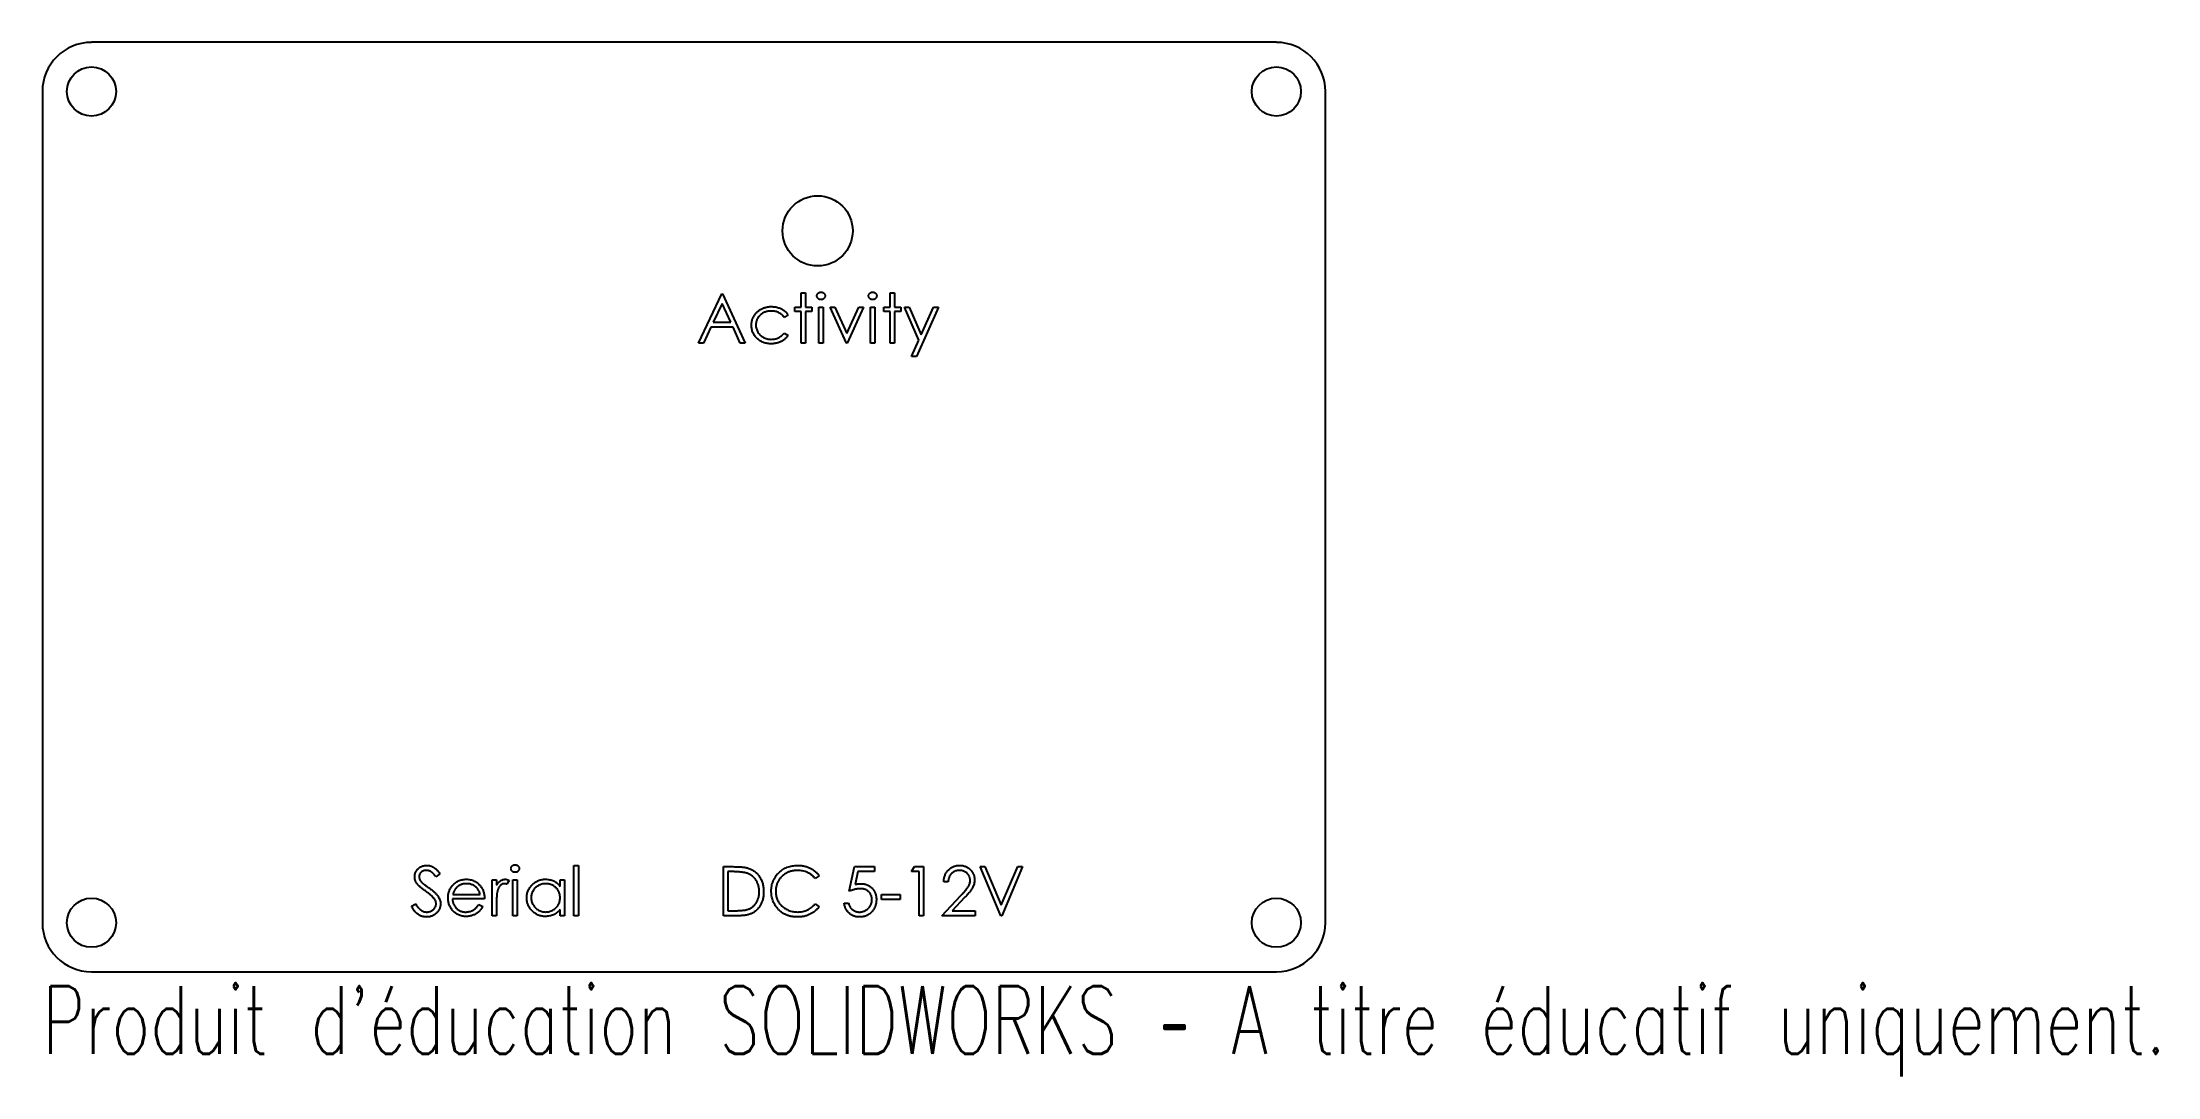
# Model space of a CAD drawing. Header units: millimetres. Extents: x -46 to 105, y -41 to 33.
import ezdxf

# ---------------------------------------------------------------- set-up
doc = ezdxf.new("R2010")
doc.units = ezdxf.units.MM
doc.styles.add('SLDTEXTSTYLE0', font='TXT', dxfattribs={"width": 0.7, "bigfont": 'bigfont'})

msp = doc.modelspace()

# ---------------------------------------------------------------- linework, layer by layer
at = {"color": 7, "linetype": 'Continuous', "lineweight": 25}
for p, q in [((42.23, 33.12), (-42.23, 33.12)), ((-45.73, 29.61), (-45.73, -29.61)), ((45.73, -29.61), (45.73, 29.61)), ((1.04, 11.69), (2.7, 15.19)), ((2.7, 15.19), (2.75, 15.19)), ((2.75, 15.19), (4.36, 11.69)), ((8.36, 14.24), (8.36, 15.27)), ((8.36, 15.27), (8.67, 15.27)), ((8.67, 15.27), (8.67, 14.24)), ((14.69, 14.24), (14.69, 15.27)), ((14.69, 15.27), (15, 15.27)), ((15, 15.27), (15, 14.24)), ((2.72, 14.5), (2.09, 13.17)), ((3.34, 13.17), (2.72, 14.5)), ((7.42, 13.69), (7.15, 13.52)), ((7.91, 13.93), (7.91, 14.24)), ((7.91, 14.24), (8.36, 14.24)), ((8.36, 13.93), (7.91, 13.93)), ((8.36, 11.69), (8.36, 13.93)), ((8.67, 14.24), (9.12, 14.24)), ((9.12, 13.93), (8.67, 13.93)), ((8.67, 13.93), (8.67, 11.69)), ((9.12, 14.24), (9.12, 13.93)), ((9.61, 11.69), (9.61, 14.24)), ((9.61, 14.24), (9.93, 14.24)), ((9.93, 14.24), (9.93, 11.69)), ((11.59, 11.69), (10.42, 14.24)), ((10.42, 14.24), (10.76, 14.24)), ((10.76, 14.24), (11.61, 12.38)), ((11.61, 12.38), (12.46, 14.24)), ((12.8, 14.24), (11.63, 11.69)), ((12.46, 14.24), (12.8, 14.24)), ((13.29, 11.69), (13.29, 14.24)), ((13.29, 14.24), (13.61, 14.24)), ((13.61, 14.24), (13.61, 11.69)), ((14.24, 13.93), (14.24, 14.24)), ((14.24, 14.24), (14.69, 14.24)), ((14.69, 13.93), (14.24, 13.93)), ((14.69, 11.69), (14.69, 13.93)), ((15, 14.24), (15.45, 14.24)), ((15.45, 13.93), (15, 13.93)), ((15, 13.93), (15, 11.69)), ((15.45, 14.24), (15.45, 13.93)), ((16.75, 11.9), (15.72, 14.24)), ((15.72, 14.24), (16.06, 14.24)), ((16.06, 14.24), (16.92, 12.28)), ((18.14, 14.24), (16.57, 10.74)), ((16.92, 12.28), (17.8, 14.24)), ((17.8, 14.24), (18.14, 14.24)), ((1.92, 12.81), (1.39, 11.69)), ((3.51, 12.81), (1.92, 12.81)), ((2.09, 13.17), (3.34, 13.17)), ((4.02, 11.69), (3.51, 12.81)), ((7.15, 12.4), (7.42, 12.23)), ((1.39, 11.69), (1.04, 11.69)), ((4.36, 11.69), (4.02, 11.69)), ((8.67, 11.69), (8.36, 11.69)), ((9.93, 11.69), (9.61, 11.69)), ((11.63, 11.69), (11.59, 11.69)), ((13.61, 11.69), (13.29, 11.69)), ((15, 11.69), (14.69, 11.69)), ((16.23, 10.74), (16.75, 11.9)), ((16.57, 10.74), (16.23, 10.74)), ((-7.84, -29.11), (-7.84, -25.53)), ((-7.84, -25.53), (-7.52, -25.53)), ((-7.52, -25.53), (-7.52, -29.11)), ((2.81, -29.11), (2.81, -25.61)), ((2.81, -25.61), (3.52, -25.61)), ((11.79, -27.36), (12.15, -25.61)), ((12.15, -25.61), (13.58, -25.61)), ((13.58, -25.61), (13.58, -25.97)), ((16.23, -25.97), (16.43, -25.61)), ((16.43, -25.61), (17.08, -25.61)), ((17.08, -25.61), (17.08, -29.11)), ((22.6, -29.11), (21.12, -25.61)), ((21.12, -25.61), (21.46, -25.61)), ((21.46, -25.61), (22.62, -28.37)), ((22.62, -28.37), (23.79, -25.61)), ((24.13, -25.61), (22.65, -29.11)), ((23.79, -25.61), (24.13, -25.61)), ((-17.4, -26.12), (-17.68, -26.33)), ((-13.67, -29.11), (-13.67, -26.56)), ((-13.67, -26.56), (-13.36, -26.56)), ((-13.36, -26.56), (-13.36, -26.93)), ((-12.46, -26.6), (-12.63, -26.87)), ((-12.19, -29.11), (-12.19, -26.56)), ((-12.19, -26.56), (-11.88, -26.56)), ((-11.88, -26.56), (-11.88, -29.11)), ((-8.83, -26.56), (-8.51, -26.56)), ((-8.83, -27.03), (-8.83, -26.56)), ((-8.51, -26.56), (-8.51, -29.11)), ((3.13, -25.97), (3.13, -28.76)), ((3.37, -25.97), (3.13, -25.97)), ((9.63, -26.26), (9.36, -26.47)), ((12.39, -25.97), (12.2, -26.89)), ((13.58, -25.97), (12.39, -25.97)), ((16.77, -25.97), (16.23, -25.97)), ((16.77, -29.11), (16.77, -25.97)), ((18.83, -26.69), (18.52, -26.69)), ((-19.42, -28.44), (-19.12, -28.26)), ((-14.21, -27.9), (-16.5, -27.9)), ((-16.47, -27.59), (-14.52, -27.59)), ((-14.62, -28.31), (-14.34, -28.45)), ((-13.36, -28.26), (-13.36, -29.11)), ((9.36, -28.26), (9.63, -28.47)), ((11.43, -28.22), (11.74, -28.22)), ((14.08, -27.95), (14.08, -27.59)), ((14.08, -27.59), (15.42, -27.59)), ((15.42, -27.95), (14.08, -27.95)), ((15.42, -27.59), (15.42, -27.95)), ((18.38, -29.11), (19.74, -27.67)), ((20.01, -27.82), (19.13, -28.76)), ((-13.36, -29.11), (-13.67, -29.11)), ((-11.88, -29.11), (-12.19, -29.11)), ((-8.83, -29.11), (-8.83, -28.67)), ((-8.51, -29.11), (-8.83, -29.11)), ((-7.52, -29.11), (-7.84, -29.11)), ((3.9, -29.11), (2.81, -29.11)), ((3.13, -28.76), (3.53, -28.76)), ((17.08, -29.11), (16.77, -29.11)), ((20.76, -29.11), (18.38, -29.11)), ((19.13, -28.76), (20.76, -28.76)), ((20.76, -28.76), (20.76, -29.11)), ((22.65, -29.11), (22.6, -29.11)), ((-42.23, -33.12), (42.23, -33.12))]:
    msp.add_line(p, q, dxfattribs=at)
for centre, radius in [((-42.23, 29.61), 1.75), ((42.23, 29.61), 1.75), ((9.53, 19.68), 2.5), ((-42.23, -29.61), 1.75), ((42.23, -29.61), 1.75)]:
    msp.add_circle(centre, radius, dxfattribs=at)
for centre, start, end in [((-42.23, 29.61), 90, 180), ((42.23, 29.61), 0, 90), ((-42.23, -29.61), 180, 270), ((42.23, -29.61), 270, 0)]:
    msp.add_arc(centre, 3.5, start, end, dxfattribs=at)
for points, knots in [([(9.48, 15.05), (9.48, 15.07), (9.48, 15.1), (9.5, 15.15), (9.53, 15.2), (9.56, 15.24), (9.61, 15.28), (9.66, 15.3), (9.71, 15.32), (9.75, 15.32), (9.77, 15.32)], [0, 0, 0, 0, 0.1232899, 0.2421491, 0.3634375, 0.4897454, 0.6181148, 0.7448938, 0.8689323, 1, 1, 1, 1]), ([(9.77, 15.32), (9.79, 15.32), (9.83, 15.32), (9.88, 15.3), (9.93, 15.28), (9.98, 15.24), (10.02, 15.2), (10.04, 15.15), (10.06, 15.1), (10.06, 15.07), (10.06, 15.05)], [0, 0, 0, 0, 0.1318993, 0.2582841, 0.3843411, 0.5119796, 0.638632, 0.7592298, 0.8774122, 1, 1, 1, 1]), ([(13.16, 15.05), (13.16, 15.07), (13.16, 15.1), (13.18, 15.15), (13.21, 15.2), (13.24, 15.24), (13.29, 15.28), (13.34, 15.3), (13.39, 15.32), (13.43, 15.32), (13.45, 15.32)], [0, 0, 0, 0, 0.1232899, 0.2421491, 0.3634375, 0.4897454, 0.6181148, 0.7448938, 0.8689323, 1, 1, 1, 1]), ([(13.45, 15.32), (13.47, 15.32), (13.51, 15.32), (13.56, 15.3), (13.61, 15.28), (13.66, 15.24), (13.7, 15.2), (13.72, 15.15), (13.74, 15.1), (13.74, 15.07), (13.74, 15.05)], [0, 0, 0, 0, 0.1318993, 0.2582841, 0.3843411, 0.5119796, 0.638632, 0.7592298, 0.8774122, 1, 1, 1, 1]), ([(4.81, 12.94), (4.81, 12.97), (4.81, 13.03), (4.82, 13.12), (4.84, 13.21), (4.86, 13.3), (4.89, 13.38), (4.92, 13.46), (4.96, 13.54), (5, 13.62), (5.05, 13.7), (5.1, 13.77), (5.16, 13.84), (5.22, 13.9), (5.29, 13.96), (5.36, 14.02), (5.43, 14.07), (5.51, 14.11), (5.6, 14.15), (5.68, 14.19), (5.77, 14.22), (5.86, 14.24), (5.95, 14.26), (6.05, 14.28), (6.15, 14.29), (6.21, 14.29), (6.25, 14.29)], [0, 0, 0, 0, 0.041291, 0.082136, 0.122636, 0.162831, 0.203007, 0.243526, 0.284173, 0.32541, 0.366855, 0.407551, 0.448187, 0.488683, 0.529015, 0.569843, 0.61137, 0.653238, 0.695446, 0.737751, 0.780043, 0.822807, 0.865978, 0.909595, 0.954231, 1, 1, 1, 1]), ([(6.22, 13.97), (6.18, 13.97), (6.11, 13.97), (6, 13.96), (5.89, 13.93), (5.79, 13.9), (5.69, 13.86), (5.6, 13.81), (5.52, 13.75), (5.44, 13.68), (5.37, 13.61), (5.3, 13.53), (5.25, 13.45), (5.2, 13.36), (5.17, 13.27), (5.15, 13.17), (5.13, 13.07), (5.13, 13.01), (5.13, 12.97)], [0, 0, 0, 0, 0.0695216, 0.136921, 0.2019692, 0.2654616, 0.3282479, 0.3908167, 0.4535502, 0.517542, 0.5807384, 0.6419215, 0.7015967, 0.7603129, 0.8187565, 0.8777181, 0.9380941, 1, 1, 1, 1]), ([(7.15, 13.52), (7.12, 13.56), (7.07, 13.63), (6.97, 13.72), (6.86, 13.8), (6.75, 13.86), (6.63, 13.91), (6.5, 13.95), (6.36, 13.97), (6.27, 13.97), (6.22, 13.97)], [0, 0, 0, 0, 0.128324, 0.252584, 0.373506, 0.493364, 0.614609, 0.73847, 0.865995, 1, 1, 1, 1]), ([(6.25, 14.29), (6.29, 14.29), (6.37, 14.28), (6.49, 14.27), (6.62, 14.25), (6.73, 14.21), (6.85, 14.17), (6.95, 14.12), (7.05, 14.07), (7.14, 14.01), (7.22, 13.94), (7.29, 13.87), (7.36, 13.78), (7.4, 13.72), (7.42, 13.69)], [0, 0, 0, 0, 0.091269, 0.182081, 0.27191, 0.362049, 0.450066, 0.533976, 0.613602, 0.690198, 0.765413, 0.841437, 0.919733, 1, 1, 1, 1]), ([(9.77, 14.78), (9.75, 14.78), (9.71, 14.78), (9.66, 14.8), (9.61, 14.82), (9.56, 14.86), (9.53, 14.9), (9.5, 14.95), (9.48, 15), (9.48, 15.03), (9.48, 15.05)], [0, 0, 0, 0, 0.131867, 0.256661, 0.384213, 0.513365, 0.640443, 0.761085, 0.879146, 1, 1, 1, 1]), ([(10.06, 15.05), (10.06, 15.03), (10.06, 15), (10.04, 14.95), (10.02, 14.9), (9.98, 14.86), (9.93, 14.82), (9.88, 14.8), (9.83, 14.78), (9.79, 14.78), (9.77, 14.78)], [0, 0, 0, 0, 0.1201621, 0.2375463, 0.3574971, 0.4849171, 0.6133293, 0.7401504, 0.8673013, 1, 1, 1, 1]), ([(13.45, 14.78), (13.43, 14.78), (13.39, 14.78), (13.34, 14.8), (13.29, 14.82), (13.24, 14.86), (13.21, 14.9), (13.18, 14.95), (13.16, 15), (13.16, 15.03), (13.16, 15.05)], [0, 0, 0, 0, 0.131867, 0.256661, 0.384213, 0.513365, 0.640443, 0.761085, 0.879146, 1, 1, 1, 1]), ([(13.74, 15.05), (13.74, 15.03), (13.74, 15), (13.72, 14.95), (13.7, 14.9), (13.66, 14.86), (13.61, 14.82), (13.56, 14.8), (13.51, 14.78), (13.47, 14.78), (13.45, 14.78)], [0, 0, 0, 0, 0.1201621, 0.2375463, 0.3574971, 0.4849171, 0.6133293, 0.7401504, 0.8673013, 1, 1, 1, 1]), ([(6.22, 11.64), (6.17, 11.64), (6.07, 11.64), (5.93, 11.66), (5.79, 11.69), (5.66, 11.73), (5.54, 11.79), (5.42, 11.85), (5.31, 11.93), (5.21, 12.02), (5.12, 12.11), (5.04, 12.22), (4.97, 12.33), (4.91, 12.44), (4.87, 12.56), (4.84, 12.68), (4.82, 12.81), (4.81, 12.9), (4.81, 12.94)], [0, 0, 0, 0, 0.069559, 0.136335, 0.201096, 0.26445, 0.327005, 0.389391, 0.451976, 0.51567, 0.578973, 0.640167, 0.69974, 0.758685, 0.81782, 0.876984, 0.937634, 1, 1, 1, 1]), ([(5.13, 12.97), (5.13, 12.93), (5.13, 12.84), (5.16, 12.71), (5.21, 12.58), (5.27, 12.46), (5.35, 12.34), (5.44, 12.24), (5.54, 12.16), (5.66, 12.08), (5.79, 12.03), (5.93, 11.98), (6.07, 11.96), (6.17, 11.96), (6.22, 11.95)], [0, 0, 0, 0, 0.080525, 0.159965, 0.240321, 0.322529, 0.405024, 0.486597, 0.567865, 0.651333, 0.736238, 0.821529, 0.909005, 1, 1, 1, 1]), ([(6.22, 11.95), (6.27, 11.96), (6.36, 11.96), (6.49, 11.98), (6.62, 12.01), (6.74, 12.06), (6.86, 12.13), (6.96, 12.21), (7.06, 12.3), (7.12, 12.37), (7.15, 12.4)], [0, 0, 0, 0, 0.129981, 0.255447, 0.377298, 0.498442, 0.619372, 0.741857, 0.868564, 1, 1, 1, 1]), ([(7.42, 12.23), (7.4, 12.21), (7.37, 12.16), (7.32, 12.1), (7.26, 12.04), (7.2, 11.98), (7.14, 11.93), (7.07, 11.88), (7, 11.83), (6.92, 11.79), (6.84, 11.76), (6.76, 11.73), (6.68, 11.7), (6.59, 11.68), (6.5, 11.66), (6.41, 11.65), (6.32, 11.64), (6.25, 11.64), (6.22, 11.64)], [0, 0, 0, 0, 0.0596334, 0.1190689, 0.1781965, 0.2369566, 0.295932, 0.3558558, 0.4164733, 0.4777416, 0.539903, 0.6025375, 0.6654224, 0.7297653, 0.7948288, 0.8618265, 0.9300109, 1, 1, 1, 1]), ([(-19.19, -26.34), (-19.19, -26.31), (-19.19, -26.23), (-19.17, -26.12), (-19.13, -26.02), (-19.08, -25.93), (-19.02, -25.84), (-18.95, -25.76), (-18.86, -25.69), (-18.77, -25.63), (-18.66, -25.58), (-18.56, -25.55), (-18.44, -25.53), (-18.37, -25.53), (-18.33, -25.53)], [0, 0, 0, 0, 0.083785, 0.16578, 0.24628, 0.327461, 0.408797, 0.489715, 0.571376, 0.655523, 0.741019, 0.826547, 0.911989, 1, 1, 1, 1]), ([(-18.33, -25.53), (-18.29, -25.53), (-18.21, -25.53), (-18.08, -25.55), (-17.97, -25.59), (-17.87, -25.64), (-17.8, -25.69), (-17.75, -25.73), (-17.69, -25.78), (-17.63, -25.83), (-17.57, -25.89), (-17.51, -25.96), (-17.45, -26.04), (-17.42, -26.09), (-17.4, -26.12)], [0, 0, 0, 0, 0.107233, 0.213252, 0.31883, 0.426794, 0.483646, 0.543604, 0.608308, 0.677127, 0.750686, 0.828713, 0.91219, 1, 1, 1, 1]), ([(-12.33, -25.75), (-12.32, -25.73), (-12.32, -25.7), (-12.31, -25.65), (-12.28, -25.6), (-12.24, -25.56), (-12.2, -25.52), (-12.15, -25.5), (-12.09, -25.48), (-12.05, -25.48), (-12.04, -25.48)], [0, 0, 0, 0, 0.12329, 0.242149, 0.363437, 0.489745, 0.618115, 0.744894, 0.868932, 1, 1, 1, 1]), ([(-12.04, -25.48), (-12.02, -25.48), (-11.98, -25.48), (-11.92, -25.5), (-11.87, -25.52), (-11.83, -25.56), (-11.79, -25.6), (-11.76, -25.65), (-11.75, -25.7), (-11.74, -25.73), (-11.74, -25.75)], [0, 0, 0, 0, 0.131899, 0.258284, 0.384341, 0.51198, 0.638632, 0.75923, 0.877412, 1, 1, 1, 1]), ([(3.52, -25.61), (3.58, -25.62), (3.7, -25.62), (3.87, -25.62), (4.03, -25.63), (4.18, -25.65), (4.31, -25.66), (4.43, -25.68), (4.53, -25.71), (4.6, -25.73), (4.63, -25.74)], [0, 0, 0, 0, 0.164289, 0.317406, 0.458844, 0.589367, 0.707831, 0.81577, 0.91288, 1, 1, 1, 1]), ([(6.22, -27.34), (6.22, -27.28), (6.23, -27.16), (6.25, -26.98), (6.3, -26.8), (6.35, -26.64), (6.43, -26.48), (6.52, -26.33), (6.63, -26.18), (6.76, -26.05), (6.9, -25.93), (7.04, -25.82), (7.2, -25.73), (7.36, -25.65), (7.54, -25.6), (7.72, -25.56), (7.91, -25.53), (8.04, -25.53), (8.11, -25.53)], [0, 0, 0, 0, 0.064558, 0.127014, 0.187955, 0.248014, 0.307748, 0.368235, 0.42947, 0.492743, 0.556258, 0.618217, 0.679655, 0.741246, 0.803415, 0.866815, 0.932328, 1, 1, 1, 1]), ([(8.11, -25.53), (8.15, -25.53), (8.23, -25.53), (8.34, -25.54), (8.46, -25.55), (8.57, -25.57), (8.68, -25.6), (8.78, -25.63), (8.89, -25.67), (8.99, -25.72), (9.08, -25.77), (9.18, -25.82), (9.26, -25.88), (9.35, -25.95), (9.42, -26.02), (9.5, -26.09), (9.57, -26.17), (9.61, -26.23), (9.63, -26.26)], [0, 0, 0, 0, 0.068548, 0.135683, 0.201215, 0.265682, 0.329267, 0.392395, 0.45507, 0.517127, 0.57879, 0.63974, 0.700192, 0.759806, 0.819628, 0.879355, 0.939512, 1, 1, 1, 1]), ([(18.52, -26.69), (18.52, -26.65), (18.52, -26.57), (18.54, -26.45), (18.57, -26.34), (18.61, -26.23), (18.65, -26.12), (18.71, -26.03), (18.78, -25.94), (18.86, -25.85), (18.94, -25.78), (19.03, -25.71), (19.12, -25.65), (19.22, -25.61), (19.32, -25.57), (19.43, -25.54), (19.54, -25.53), (19.62, -25.53), (19.66, -25.53)], [0, 0, 0, 0, 0.068791, 0.135103, 0.198979, 0.261904, 0.323495, 0.385195, 0.446969, 0.509765, 0.572251, 0.633405, 0.693251, 0.752583, 0.812579, 0.873275, 0.93555, 1, 1, 1, 1]), ([(19.66, -25.53), (19.7, -25.53), (19.77, -25.53), (19.88, -25.54), (19.99, -25.57), (20.09, -25.6), (20.18, -25.64), (20.27, -25.7), (20.35, -25.76), (20.42, -25.83), (20.49, -25.91), (20.55, -26), (20.6, -26.08), (20.65, -26.17), (20.68, -26.27), (20.7, -26.36), (20.71, -26.46), (20.72, -26.53), (20.72, -26.57)], [0, 0, 0, 0, 0.069475, 0.136517, 0.200789, 0.26383, 0.325735, 0.387291, 0.449509, 0.512968, 0.576275, 0.63758, 0.697903, 0.757172, 0.816599, 0.876653, 0.93729, 1, 1, 1, 1]), ([(-19, -26.87), (-19.01, -26.85), (-19.04, -26.81), (-19.08, -26.75), (-19.12, -26.69), (-19.14, -26.62), (-19.16, -26.55), (-19.18, -26.48), (-19.19, -26.41), (-19.19, -26.37), (-19.19, -26.34)], [0, 0, 0, 0, 0.133507, 0.262559, 0.388264, 0.512667, 0.633722, 0.755394, 0.877553, 1, 1, 1, 1]), ([(-18.42, -27.35), (-18.46, -27.32), (-18.53, -27.27), (-18.63, -27.2), (-18.72, -27.13), (-18.79, -27.07), (-18.86, -27.01), (-18.92, -26.96), (-18.96, -26.92), (-18.98, -26.89), (-19, -26.87)], [0, 0, 0, 0, 0.181535, 0.347082, 0.495568, 0.628357, 0.74552, 0.845831, 0.930782, 1, 1, 1, 1]), ([(-18.36, -25.88), (-18.4, -25.89), (-18.47, -25.89), (-18.57, -25.91), (-18.66, -25.95), (-18.73, -26.01), (-18.8, -26.08), (-18.84, -26.15), (-18.87, -26.24), (-18.87, -26.3), (-18.88, -26.33)], [0, 0, 0, 0, 0.143073, 0.275903, 0.402371, 0.528414, 0.650356, 0.765895, 0.880774, 1, 1, 1, 1]), ([(-18.88, -26.33), (-18.88, -26.35), (-18.88, -26.38), (-18.86, -26.44), (-18.85, -26.49), (-18.83, -26.55), (-18.8, -26.6), (-18.76, -26.66), (-18.71, -26.72), (-18.67, -26.76), (-18.65, -26.78)], [0, 0, 0, 0, 0.107285, 0.214746, 0.322939, 0.434116, 0.553412, 0.686073, 0.834256, 1, 1, 1, 1]), ([(-18.65, -26.78), (-18.64, -26.79), (-18.62, -26.8), (-18.59, -26.83), (-18.54, -26.86), (-18.49, -26.9), (-18.43, -26.95), (-18.35, -27), (-18.27, -27.06), (-18.21, -27.11), (-18.18, -27.13)], [0, 0, 0, 0, 0.052594, 0.124952, 0.218094, 0.333502, 0.468789, 0.624938, 0.801683, 1, 1, 1, 1]), ([(-17.68, -26.33), (-17.7, -26.31), (-17.73, -26.27), (-17.78, -26.21), (-17.83, -26.15), (-17.87, -26.11), (-17.92, -26.06), (-17.96, -26.03), (-18, -26), (-18.05, -25.96), (-18.11, -25.93), (-18.19, -25.9), (-18.28, -25.89), (-18.33, -25.89), (-18.36, -25.88)], [0, 0, 0, 0, 0.098469, 0.189629, 0.274184, 0.352183, 0.423199, 0.488551, 0.548473, 0.60144, 0.701198, 0.799592, 0.898545, 1, 1, 1, 1]), ([(-18.18, -27.13), (-18.14, -27.16), (-18.06, -27.21), (-17.96, -27.29), (-17.86, -27.37), (-17.78, -27.44), (-17.7, -27.52), (-17.63, -27.59), (-17.58, -27.66), (-17.51, -27.75), (-17.45, -27.86), (-17.39, -27.99), (-17.36, -28.12), (-17.35, -28.21), (-17.35, -28.26)], [0, 0, 0, 0, 0.096972, 0.187773, 0.272396, 0.351321, 0.424335, 0.491909, 0.554233, 0.611268, 0.716348, 0.81454, 0.908495, 1, 1, 1, 1]), ([(-16.81, -27.84), (-16.81, -27.8), (-16.81, -27.73), (-16.8, -27.61), (-16.77, -27.5), (-16.74, -27.39), (-16.7, -27.28), (-16.65, -27.18), (-16.59, -27.08), (-16.54, -27.02), (-16.52, -26.99)], [0, 0, 0, 0, 0.128045, 0.253768, 0.377428, 0.500551, 0.623296, 0.746578, 0.872348, 1, 1, 1, 1]), ([(-16.52, -26.99), (-16.49, -26.95), (-16.42, -26.88), (-16.32, -26.78), (-16.2, -26.7), (-16.08, -26.63), (-15.95, -26.58), (-15.81, -26.54), (-15.67, -26.52), (-15.57, -26.51), (-15.52, -26.51)], [0, 0, 0, 0, 0.128835, 0.253589, 0.374643, 0.49534, 0.616325, 0.739759, 0.866842, 1, 1, 1, 1]), ([(-16.16, -27.07), (-16.18, -27.08), (-16.21, -27.11), (-16.26, -27.16), (-16.3, -27.22), (-16.34, -27.28), (-16.38, -27.35), (-16.41, -27.43), (-16.44, -27.51), (-16.46, -27.56), (-16.47, -27.59)], [0, 0, 0, 0, 0.109984, 0.22258, 0.3385, 0.458709, 0.585535, 0.717518, 0.854667, 1, 1, 1, 1]), ([(-15.5, -26.83), (-15.53, -26.83), (-15.6, -26.83), (-15.69, -26.84), (-15.77, -26.86), (-15.86, -26.88), (-15.94, -26.92), (-16.02, -26.96), (-16.09, -27.01), (-16.14, -27.05), (-16.16, -27.07)], [0, 0, 0, 0, 0.131092, 0.259141, 0.384162, 0.505992, 0.629098, 0.750669, 0.874039, 1, 1, 1, 1]), ([(-15.52, -26.51), (-15.47, -26.51), (-15.36, -26.52), (-15.21, -26.54), (-15.07, -26.58), (-14.94, -26.64), (-14.81, -26.71), (-14.69, -26.79), (-14.58, -26.9), (-14.52, -26.98), (-14.49, -27.02)], [0, 0, 0, 0, 0.13204, 0.259033, 0.38188, 0.502258, 0.622752, 0.744743, 0.870109, 1, 1, 1, 1]), ([(-14.52, -27.59), (-14.54, -27.55), (-14.56, -27.47), (-14.6, -27.36), (-14.66, -27.26), (-14.72, -27.17), (-14.79, -27.1), (-14.87, -27.03), (-14.96, -26.97), (-15.06, -26.92), (-15.16, -26.88), (-15.27, -26.85), (-15.39, -26.83), (-15.46, -26.83), (-15.5, -26.83)], [0, 0, 0, 0, 0.09624, 0.185231, 0.267501, 0.3444, 0.419595, 0.496891, 0.576638, 0.660268, 0.745387, 0.83004, 0.914474, 1, 1, 1, 1]), ([(-14.49, -27.02), (-14.47, -27.05), (-14.42, -27.11), (-14.37, -27.2), (-14.32, -27.31), (-14.28, -27.42), (-14.25, -27.53), (-14.23, -27.65), (-14.21, -27.77), (-14.21, -27.86), (-14.21, -27.9)], [0, 0, 0, 0, 0.118522, 0.236255, 0.356174, 0.47725, 0.60154, 0.729618, 0.862158, 1, 1, 1, 1]), ([(-13.36, -26.93), (-13.33, -26.9), (-13.29, -26.83), (-13.22, -26.74), (-13.14, -26.67), (-13.06, -26.61), (-12.98, -26.57), (-12.9, -26.54), (-12.82, -26.52), (-12.76, -26.51), (-12.73, -26.51)], [0, 0, 0, 0, 0.160059, 0.306112, 0.438367, 0.560541, 0.675317, 0.786114, 0.892842, 1, 1, 1, 1]), ([(-12.79, -26.83), (-12.82, -26.83), (-12.87, -26.83), (-12.95, -26.86), (-13.02, -26.9), (-13.08, -26.95), (-13.12, -27), (-13.15, -27.04), (-13.18, -27.08), (-13.21, -27.13), (-13.24, -27.19), (-13.26, -27.25), (-13.28, -27.31), (-13.3, -27.35), (-13.3, -27.38)], [0, 0, 0, 0, 0.093807, 0.191338, 0.295191, 0.410312, 0.47193, 0.536425, 0.603119, 0.674118, 0.749332, 0.828283, 0.91204, 1, 1, 1, 1]), ([(-12.63, -26.87), (-12.65, -26.87), (-12.68, -26.85), (-12.72, -26.84), (-12.76, -26.83), (-12.78, -26.83), (-12.79, -26.83)], [0, 0, 0, 0, 0.295139, 0.56023, 0.794983, 1, 1, 1, 1]), ([(-12.73, -26.51), (-12.71, -26.51), (-12.67, -26.52), (-12.6, -26.53), (-12.53, -26.56), (-12.48, -26.59), (-12.46, -26.6)], [0, 0, 0, 0, 0.225278, 0.463523, 0.720324, 1, 1, 1, 1]), ([(-12.04, -26.02), (-12.05, -26.02), (-12.09, -26.02), (-12.15, -26), (-12.2, -25.98), (-12.24, -25.94), (-12.28, -25.9), (-12.31, -25.85), (-12.32, -25.8), (-12.32, -25.77), (-12.33, -25.75)], [0, 0, 0, 0, 0.131867, 0.256661, 0.384213, 0.513365, 0.640443, 0.761085, 0.879146, 1, 1, 1, 1]), ([(-11.74, -25.75), (-11.74, -25.77), (-11.75, -25.8), (-11.76, -25.85), (-11.79, -25.9), (-11.83, -25.94), (-11.87, -25.98), (-11.92, -26), (-11.98, -26.02), (-12.02, -26.02), (-12.04, -26.02)], [0, 0, 0, 0, 0.120162, 0.237546, 0.357497, 0.484917, 0.613329, 0.74015, 0.867301, 1, 1, 1, 1]), ([(-11.2, -27.83), (-11.2, -27.78), (-11.2, -27.7), (-11.18, -27.57), (-11.15, -27.44), (-11.11, -27.32), (-11.05, -27.21), (-10.98, -27.1), (-10.9, -27), (-10.81, -26.9), (-10.71, -26.81), (-10.6, -26.73), (-10.49, -26.66), (-10.38, -26.61), (-10.25, -26.56), (-10.13, -26.53), (-10, -26.52), (-9.91, -26.51), (-9.86, -26.51)], [0, 0, 0, 0, 0.0637745, 0.1260788, 0.1869041, 0.2475739, 0.3080034, 0.3691319, 0.4320332, 0.4967908, 0.5616108, 0.6249139, 0.6867263, 0.7480788, 0.8095823, 0.8716307, 0.9348858, 1, 1, 1, 1]), ([(-9.86, -26.83), (-9.9, -26.83), (-9.99, -26.83), (-10.13, -26.86), (-10.25, -26.9), (-10.37, -26.96), (-10.49, -27.03), (-10.59, -27.11), (-10.68, -27.21), (-10.75, -27.33), (-10.81, -27.45), (-10.86, -27.57), (-10.89, -27.7), (-10.89, -27.79), (-10.89, -27.83)], [0, 0, 0, 0, 0.085921, 0.169593, 0.252476, 0.336244, 0.419505, 0.502036, 0.584775, 0.669846, 0.754185, 0.836658, 0.91801, 1, 1, 1, 1]), ([(-9.86, -26.51), (-9.81, -26.51), (-9.71, -26.52), (-9.56, -26.54), (-9.41, -26.58), (-9.28, -26.63), (-9.15, -26.71), (-9.03, -26.8), (-8.92, -26.9), (-8.86, -26.99), (-8.83, -27.03)], [0, 0, 0, 0, 0.129862, 0.254654, 0.376015, 0.495255, 0.614798, 0.738106, 0.865196, 1, 1, 1, 1]), ([(-8.83, -27.84), (-8.83, -27.81), (-8.83, -27.74), (-8.84, -27.63), (-8.87, -27.54), (-8.9, -27.44), (-8.94, -27.35), (-8.99, -27.27), (-9.05, -27.19), (-9.12, -27.12), (-9.2, -27.05), (-9.28, -26.99), (-9.36, -26.94), (-9.45, -26.9), (-9.55, -26.87), (-9.65, -26.84), (-9.75, -26.83), (-9.82, -26.83), (-9.86, -26.83)], [0, 0, 0, 0, 0.065634, 0.129188, 0.191219, 0.251913, 0.312507, 0.373494, 0.435152, 0.498741, 0.562095, 0.624187, 0.685476, 0.746097, 0.807612, 0.869967, 0.933951, 1, 1, 1, 1]), ([(4.45, -26.07), (4.42, -26.06), (4.36, -26.05), (4.25, -26.03), (4.14, -26.01), (4.01, -26), (3.87, -25.99), (3.72, -25.98), (3.55, -25.97), (3.43, -25.97), (3.37, -25.97)], [0, 0, 0, 0, 0.084319, 0.179285, 0.286583, 0.405111, 0.535593, 0.67819, 0.832976, 1, 1, 1, 1]), ([(5.37, -27.41), (5.37, -27.37), (5.37, -27.29), (5.36, -27.17), (5.34, -27.06), (5.31, -26.95), (5.28, -26.84), (5.23, -26.74), (5.19, -26.65), (5.13, -26.56), (5.06, -26.47), (4.99, -26.39), (4.92, -26.32), (4.84, -26.26), (4.75, -26.2), (4.65, -26.15), (4.55, -26.11), (4.48, -26.08), (4.45, -26.07)], [0, 0, 0, 0, 0.0701512, 0.1378126, 0.2032262, 0.2671741, 0.330024, 0.3917943, 0.4530844, 0.5143339, 0.575, 0.6348655, 0.6941163, 0.7534416, 0.8131258, 0.8740797, 0.936007, 1, 1, 1, 1]), ([(4.63, -25.74), (4.67, -25.76), (4.75, -25.79), (4.86, -25.84), (4.97, -25.91), (5.07, -25.98), (5.17, -26.07), (5.25, -26.15), (5.33, -26.25), (5.41, -26.36), (5.47, -26.47), (5.53, -26.59), (5.58, -26.71), (5.62, -26.84), (5.65, -26.98), (5.67, -27.12), (5.68, -27.26), (5.68, -27.36), (5.68, -27.41)], [0, 0, 0, 0, 0.061545, 0.121694, 0.181155, 0.239875, 0.298702, 0.357647, 0.417605, 0.478494, 0.540407, 0.602345, 0.665004, 0.728559, 0.793651, 0.860534, 0.929236, 1, 1, 1, 1]), ([(8.09, -25.88), (8.05, -25.88), (7.98, -25.89), (7.88, -25.9), (7.78, -25.91), (7.68, -25.93), (7.58, -25.96), (7.48, -25.99), (7.39, -26.04), (7.3, -26.08), (7.21, -26.13), (7.13, -26.19), (7.05, -26.25), (6.98, -26.31), (6.91, -26.38), (6.85, -26.46), (6.79, -26.53), (6.74, -26.62), (6.69, -26.7), (6.65, -26.79), (6.61, -26.88), (6.59, -26.97), (6.56, -27.07), (6.55, -27.17), (6.54, -27.27), (6.54, -27.33), (6.54, -27.37)], [0, 0, 0, 0, 0.043955, 0.087502, 0.130463, 0.172752, 0.215403, 0.25765, 0.300153, 0.343121, 0.385925, 0.427686, 0.468818, 0.509492, 0.549883, 0.58998, 0.630405, 0.670869, 0.711384, 0.751627, 0.791776, 0.832459, 0.873319, 0.914543, 0.956924, 1, 1, 1, 1]), ([(9.36, -26.47), (9.34, -26.44), (9.3, -26.4), (9.24, -26.33), (9.17, -26.27), (9.1, -26.21), (9.03, -26.16), (8.96, -26.11), (8.88, -26.07), (8.77, -26.02), (8.63, -25.96), (8.46, -25.92), (8.28, -25.89), (8.15, -25.89), (8.09, -25.88)], [0, 0, 0, 0, 0.063163, 0.125475, 0.187121, 0.248294, 0.309295, 0.36985, 0.430973, 0.492456, 0.616148, 0.740844, 0.868183, 1, 1, 1, 1]), ([(12.2, -26.89), (12.24, -26.88), (12.31, -26.86), (12.42, -26.84), (12.52, -26.83), (12.58, -26.83), (12.61, -26.83)], [0, 0, 0, 0, 0.2750684, 0.5329015, 0.7739735, 1, 1, 1, 1]), ([(12.61, -26.83), (12.65, -26.83), (12.73, -26.83), (12.84, -26.85), (12.95, -26.87), (13.05, -26.91), (13.15, -26.95), (13.24, -27.01), (13.33, -27.07), (13.41, -27.15), (13.48, -27.23), (13.54, -27.32), (13.6, -27.41), (13.64, -27.51), (13.68, -27.62), (13.7, -27.73), (13.71, -27.85), (13.72, -27.93), (13.72, -27.97)], [0, 0, 0, 0, 0.0658076, 0.1293943, 0.1908941, 0.2512811, 0.310815, 0.370371, 0.4307683, 0.4928813, 0.5551039, 0.6160671, 0.677256, 0.7382598, 0.8007621, 0.8647776, 0.9310453, 1, 1, 1, 1]), ([(19.64, -25.88), (19.62, -25.88), (19.56, -25.89), (19.48, -25.9), (19.41, -25.91), (19.34, -25.94), (19.27, -25.97), (19.2, -26), (19.14, -26.05), (19.08, -26.1), (19.03, -26.15), (18.98, -26.21), (18.94, -26.28), (18.91, -26.35), (18.88, -26.43), (18.86, -26.51), (18.84, -26.6), (18.83, -26.66), (18.83, -26.69)], [0, 0, 0, 0, 0.0644387, 0.1265469, 0.1868872, 0.2458775, 0.3040409, 0.3621912, 0.4209759, 0.4806603, 0.5406003, 0.6006891, 0.6619358, 0.7244425, 0.7890384, 0.8563138, 0.926352, 1, 1, 1, 1]), ([(20.4, -26.59), (20.4, -26.57), (20.4, -26.52), (20.39, -26.45), (20.37, -26.39), (20.35, -26.32), (20.32, -26.26), (20.28, -26.2), (20.23, -26.15), (20.18, -26.09), (20.13, -26.04), (20.07, -26), (20, -25.97), (19.94, -25.94), (19.87, -25.91), (19.8, -25.9), (19.72, -25.89), (19.67, -25.88), (19.64, -25.88)], [0, 0, 0, 0, 0.061965, 0.122122, 0.180988, 0.239933, 0.299906, 0.359989, 0.421776, 0.486576, 0.551535, 0.615018, 0.677259, 0.73973, 0.80305, 0.866495, 0.931973, 1, 1, 1, 1]), ([(19.74, -27.67), (19.77, -27.63), (19.84, -27.57), (19.93, -27.47), (20.01, -27.38), (20.08, -27.3), (20.14, -27.22), (20.2, -27.15), (20.24, -27.09), (20.29, -27.02), (20.33, -26.93), (20.37, -26.82), (20.4, -26.71), (20.4, -26.63), (20.4, -26.59)], [0, 0, 0, 0, 0.110803, 0.212829, 0.306101, 0.390647, 0.466924, 0.534481, 0.593587, 0.644557, 0.7362, 0.825024, 0.911986, 1, 1, 1, 1]), ([(20.72, -26.57), (20.71, -26.61), (20.71, -26.71), (20.68, -26.85), (20.64, -26.99), (20.58, -27.1), (20.53, -27.19), (20.48, -27.26), (20.42, -27.34), (20.36, -27.43), (20.28, -27.52), (20.2, -27.61), (20.11, -27.72), (20.04, -27.79), (20.01, -27.82)], [0, 0, 0, 0, 0.098702, 0.195672, 0.292422, 0.391343, 0.444462, 0.504229, 0.570352, 0.642546, 0.722288, 0.807921, 0.90047, 1, 1, 1, 1]), ([(-18.35, -29.2), (-18.38, -29.2), (-18.43, -29.2), (-18.51, -29.19), (-18.58, -29.18), (-18.66, -29.16), (-18.73, -29.14), (-18.8, -29.11), (-18.87, -29.07), (-18.93, -29.03), (-19, -28.98), (-19.06, -28.93), (-19.13, -28.86), (-19.19, -28.79), (-19.25, -28.72), (-19.3, -28.63), (-19.36, -28.54), (-19.4, -28.47), (-19.42, -28.44)], [0, 0, 0, 0, 0.057208, 0.113696, 0.169178, 0.224159, 0.27872, 0.333794, 0.389241, 0.445822, 0.503704, 0.564294, 0.627975, 0.695038, 0.765373, 0.839611, 0.917538, 1, 1, 1, 1]), ([(-19.12, -28.26), (-19.09, -28.31), (-19.04, -28.4), (-18.95, -28.52), (-18.86, -28.62), (-18.76, -28.7), (-18.67, -28.77), (-18.56, -28.81), (-18.46, -28.84), (-18.39, -28.84), (-18.35, -28.85)], [0, 0, 0, 0, 0.159004, 0.304646, 0.438547, 0.562322, 0.677433, 0.786897, 0.893611, 1, 1, 1, 1]), ([(-17.79, -27.91), (-17.81, -27.89), (-17.84, -27.85), (-17.9, -27.78), (-17.96, -27.72), (-18.04, -27.65), (-18.12, -27.58), (-18.21, -27.51), (-18.31, -27.43), (-18.38, -27.38), (-18.42, -27.35)], [0, 0, 0, 0, 0.0902792, 0.1895299, 0.2991979, 0.4189259, 0.5483763, 0.6881364, 0.8390835, 1, 1, 1, 1]), ([(-18.35, -28.85), (-18.32, -28.85), (-18.26, -28.84), (-18.17, -28.83), (-18.08, -28.8), (-18, -28.77), (-17.92, -28.72), (-17.86, -28.67), (-17.8, -28.61), (-17.75, -28.55), (-17.71, -28.48), (-17.68, -28.4), (-17.67, -28.33), (-17.67, -28.28), (-17.67, -28.25)], [0, 0, 0, 0, 0.091264, 0.18093, 0.270088, 0.360156, 0.448343, 0.532666, 0.613834, 0.693982, 0.772716, 0.849335, 0.923967, 1, 1, 1, 1]), ([(-17.35, -28.26), (-17.35, -28.29), (-17.35, -28.35), (-17.37, -28.44), (-17.39, -28.53), (-17.42, -28.62), (-17.46, -28.7), (-17.51, -28.78), (-17.57, -28.85), (-17.64, -28.92), (-17.72, -28.99), (-17.79, -29.05), (-17.88, -29.1), (-17.96, -29.14), (-18.06, -29.17), (-18.15, -29.19), (-18.25, -29.2), (-18.32, -29.2), (-18.35, -29.2)], [0, 0, 0, 0, 0.061484, 0.121775, 0.18092, 0.240256, 0.300114, 0.361146, 0.423501, 0.488669, 0.553954, 0.617581, 0.680238, 0.742187, 0.804663, 0.868259, 0.93302, 1, 1, 1, 1]), ([(-17.67, -28.25), (-17.67, -28.22), (-17.67, -28.16), (-17.69, -28.08), (-17.73, -27.99), (-17.77, -27.94), (-17.79, -27.91)], [0, 0, 0, 0, 0.234723, 0.477158, 0.728556, 1, 1, 1, 1]), ([(-15.53, -29.16), (-15.58, -29.16), (-15.67, -29.16), (-15.81, -29.14), (-15.94, -29.11), (-16.07, -29.06), (-16.18, -29), (-16.29, -28.93), (-16.39, -28.85), (-16.47, -28.76), (-16.55, -28.66), (-16.62, -28.55), (-16.68, -28.44), (-16.73, -28.33), (-16.77, -28.21), (-16.79, -28.09), (-16.81, -27.97), (-16.81, -27.89), (-16.81, -27.84)], [0, 0, 0, 0, 0.071579, 0.139629, 0.204797, 0.268135, 0.329814, 0.391301, 0.453434, 0.516552, 0.579631, 0.641119, 0.701294, 0.76081, 0.819932, 0.87892, 0.938983, 1, 1, 1, 1]), ([(-16.5, -27.9), (-16.5, -27.94), (-16.49, -28), (-16.48, -28.1), (-16.46, -28.19), (-16.43, -28.28), (-16.39, -28.36), (-16.34, -28.44), (-16.29, -28.51), (-16.22, -28.58), (-16.16, -28.64), (-16.08, -28.7), (-16.01, -28.74), (-15.93, -28.78), (-15.84, -28.81), (-15.75, -28.83), (-15.66, -28.84), (-15.6, -28.85), (-15.57, -28.85)], [0, 0, 0, 0, 0.068385, 0.134476, 0.198391, 0.260753, 0.321829, 0.383037, 0.444653, 0.507398, 0.569825, 0.630778, 0.690929, 0.750945, 0.811049, 0.872331, 0.935004, 1, 1, 1, 1]), ([(-15.57, -28.85), (-15.53, -28.85), (-15.47, -28.84), (-15.38, -28.83), (-15.29, -28.81), (-15.2, -28.79), (-15.11, -28.76), (-15.03, -28.72), (-14.96, -28.68), (-14.89, -28.63), (-14.83, -28.57), (-14.76, -28.49), (-14.69, -28.41), (-14.65, -28.34), (-14.62, -28.31)], [0, 0, 0, 0, 0.082592, 0.163879, 0.245659, 0.327726, 0.40861, 0.485749, 0.559169, 0.630268, 0.705306, 0.792065, 0.889796, 1, 1, 1, 1]), ([(-14.34, -28.45), (-14.37, -28.49), (-14.41, -28.57), (-14.48, -28.68), (-14.56, -28.77), (-14.65, -28.85), (-14.74, -28.92), (-14.83, -28.99), (-14.93, -29.04), (-15.04, -29.08), (-15.15, -29.12), (-15.27, -29.14), (-15.4, -29.16), (-15.48, -29.16), (-15.53, -29.16)], [0, 0, 0, 0, 0.09337, 0.181661, 0.265874, 0.346355, 0.4246, 0.501903, 0.579992, 0.658443, 0.738672, 0.821894, 0.908801, 1, 1, 1, 1]), ([(-13.3, -27.38), (-13.31, -27.4), (-13.32, -27.44), (-13.33, -27.52), (-13.34, -27.61), (-13.34, -27.71), (-13.35, -27.83), (-13.35, -27.96), (-13.36, -28.1), (-13.36, -28.2), (-13.36, -28.26)], [0, 0, 0, 0, 0.070855, 0.156938, 0.2586, 0.375891, 0.508166, 0.656238, 0.820177, 1, 1, 1, 1]), ([(-9.87, -29.16), (-9.92, -29.16), (-10, -29.16), (-10.14, -29.14), (-10.26, -29.11), (-10.38, -29.07), (-10.5, -29.01), (-10.61, -28.94), (-10.72, -28.86), (-10.81, -28.77), (-10.91, -28.68), (-10.99, -28.57), (-11.05, -28.46), (-11.11, -28.34), (-11.15, -28.22), (-11.18, -28.1), (-11.2, -27.96), (-11.2, -27.87), (-11.2, -27.83)], [0, 0, 0, 0, 0.06462, 0.127433, 0.189004, 0.24993, 0.310668, 0.372329, 0.434939, 0.499576, 0.564191, 0.626735, 0.688109, 0.749294, 0.810331, 0.871901, 0.935046, 1, 1, 1, 1]), ([(-10.89, -27.83), (-10.89, -27.88), (-10.88, -27.96), (-10.86, -28.09), (-10.81, -28.22), (-10.75, -28.34), (-10.67, -28.45), (-10.59, -28.55), (-10.48, -28.64), (-10.37, -28.71), (-10.25, -28.77), (-10.12, -28.81), (-9.99, -28.84), (-9.9, -28.84), (-9.86, -28.85)], [0, 0, 0, 0, 0.0815893, 0.1628589, 0.2454837, 0.3308071, 0.4164934, 0.4998932, 0.5830482, 0.6671579, 0.7513119, 0.8337848, 0.9162565, 1, 1, 1, 1]), ([(-9.86, -28.85), (-9.81, -28.84), (-9.72, -28.84), (-9.59, -28.82), (-9.46, -28.77), (-9.34, -28.72), (-9.22, -28.64), (-9.12, -28.56), (-9.03, -28.46), (-8.96, -28.36), (-8.9, -28.24), (-8.86, -28.11), (-8.83, -27.98), (-8.83, -27.89), (-8.83, -27.84)], [0, 0, 0, 0, 0.084802, 0.168664, 0.252552, 0.33824, 0.423103, 0.505556, 0.586176, 0.667136, 0.748499, 0.830452, 0.913456, 1, 1, 1, 1]), ([(5.68, -27.41), (5.68, -27.45), (5.68, -27.54), (5.67, -27.66), (5.66, -27.79), (5.63, -27.9), (5.6, -28.02), (5.56, -28.13), (5.52, -28.23), (5.46, -28.33), (5.41, -28.43), (5.35, -28.52), (5.28, -28.61), (5.21, -28.68), (5.14, -28.75), (5.06, -28.82), (4.97, -28.87), (4.89, -28.93), (4.79, -28.97), (4.69, -29.01), (4.58, -29.04), (4.46, -29.07), (4.33, -29.09), (4.2, -29.1), (4.05, -29.11), (3.95, -29.11), (3.9, -29.11)], [0, 0, 0, 0, 0.046081, 0.090807, 0.134295, 0.177024, 0.218823, 0.260244, 0.30108, 0.341614, 0.381583, 0.42012, 0.458075, 0.494738, 0.531195, 0.566934, 0.602713, 0.638327, 0.674853, 0.713467, 0.754442, 0.797815, 0.843989, 0.893072, 0.944963, 1, 1, 1, 1]), ([(4.53, -28.67), (4.56, -28.66), (4.62, -28.63), (4.71, -28.59), (4.8, -28.54), (4.88, -28.49), (4.95, -28.43), (5.02, -28.36), (5.09, -28.29), (5.15, -28.21), (5.2, -28.13), (5.24, -28.04), (5.28, -27.94), (5.32, -27.85), (5.34, -27.74), (5.36, -27.64), (5.37, -27.52), (5.37, -27.45), (5.37, -27.41)], [0, 0, 0, 0, 0.062415, 0.123338, 0.183125, 0.241783, 0.300579, 0.35968, 0.418882, 0.479531, 0.540851, 0.602303, 0.664463, 0.727806, 0.792895, 0.859672, 0.928464, 1, 1, 1, 1]), ([(6.67, -28.59), (6.63, -28.55), (6.56, -28.46), (6.47, -28.32), (6.39, -28.18), (6.33, -28.02), (6.28, -27.86), (6.25, -27.7), (6.23, -27.52), (6.22, -27.4), (6.22, -27.34)], [0, 0, 0, 0, 0.124329, 0.247156, 0.36878, 0.490734, 0.613614, 0.738958, 0.867311, 1, 1, 1, 1]), ([(6.54, -27.37), (6.54, -27.42), (6.54, -27.52), (6.56, -27.67), (6.6, -27.81), (6.65, -27.95), (6.71, -28.08), (6.79, -28.2), (6.88, -28.32), (6.98, -28.42), (7.1, -28.52), (7.22, -28.61), (7.35, -28.68), (7.49, -28.74), (7.63, -28.79), (7.78, -28.82), (7.94, -28.84), (8.05, -28.84), (8.11, -28.85)], [0, 0, 0, 0, 0.064323, 0.12629, 0.186726, 0.246146, 0.305576, 0.365429, 0.426326, 0.48884, 0.551725, 0.613919, 0.675484, 0.737334, 0.800229, 0.864502, 0.931041, 1, 1, 1, 1]), ([(8.11, -29.2), (8.07, -29.2), (8, -29.2), (7.89, -29.2), (7.78, -29.18), (7.68, -29.17), (7.58, -29.15), (7.48, -29.12), (7.38, -29.09), (7.29, -29.05), (7.2, -29.01), (7.12, -28.97), (7.03, -28.92), (6.95, -28.86), (6.88, -28.8), (6.8, -28.74), (6.73, -28.67), (6.69, -28.62), (6.67, -28.59)], [0, 0, 0, 0, 0.069663, 0.13775, 0.203917, 0.26878, 0.332414, 0.394754, 0.45618, 0.516996, 0.577396, 0.637198, 0.696999, 0.756756, 0.816554, 0.876948, 0.938132, 1, 1, 1, 1]), ([(8.11, -28.85), (8.17, -28.84), (8.29, -28.84), (8.47, -28.81), (8.63, -28.77), (8.8, -28.7), (8.95, -28.62), (9.09, -28.52), (9.23, -28.4), (9.32, -28.31), (9.36, -28.26)], [0, 0, 0, 0, 0.1285152, 0.2529486, 0.3747547, 0.4959398, 0.6171806, 0.7409095, 0.8678111, 1, 1, 1, 1]), ([(9.63, -28.47), (9.61, -28.5), (9.57, -28.56), (9.5, -28.64), (9.42, -28.71), (9.34, -28.78), (9.26, -28.85), (9.17, -28.91), (9.08, -28.96), (8.98, -29.01), (8.88, -29.06), (8.78, -29.1), (8.68, -29.13), (8.57, -29.16), (8.46, -29.18), (8.34, -29.19), (8.23, -29.2), (8.15, -29.2), (8.11, -29.2)], [0, 0, 0, 0, 0.061674, 0.123053, 0.183475, 0.243727, 0.304279, 0.364863, 0.425946, 0.487391, 0.54922, 0.611144, 0.673529, 0.736961, 0.800785, 0.866013, 0.932101, 1, 1, 1, 1]), ([(12.5, -29.2), (12.46, -29.2), (12.39, -29.2), (12.29, -29.19), (12.2, -29.17), (12.1, -29.14), (12.01, -29.1), (11.93, -29.05), (11.85, -29), (11.78, -28.93), (11.71, -28.86), (11.64, -28.78), (11.59, -28.7), (11.54, -28.61), (11.5, -28.52), (11.47, -28.43), (11.44, -28.32), (11.43, -28.25), (11.43, -28.22)], [0, 0, 0, 0, 0.065421, 0.128708, 0.190236, 0.250724, 0.310637, 0.370766, 0.431615, 0.493523, 0.555883, 0.617342, 0.678668, 0.740711, 0.802985, 0.866803, 0.932347, 1, 1, 1, 1]), ([(11.74, -28.22), (11.75, -28.25), (11.76, -28.32), (11.8, -28.41), (11.84, -28.49), (11.88, -28.56), (11.94, -28.62), (12.01, -28.68), (12.08, -28.73), (12.16, -28.77), (12.24, -28.8), (12.33, -28.83), (12.42, -28.84), (12.48, -28.85), (12.51, -28.85)], [0, 0, 0, 0, 0.094687, 0.181994, 0.264377, 0.34218, 0.418618, 0.496509, 0.577369, 0.661511, 0.746733, 0.831258, 0.915206, 1, 1, 1, 1]), ([(12.56, -27.19), (12.53, -27.19), (12.48, -27.19), (12.39, -27.2), (12.3, -27.21), (12.2, -27.23), (12.11, -27.26), (12, -27.29), (11.9, -27.32), (11.82, -27.35), (11.79, -27.36)], [0, 0, 0, 0, 0.102203, 0.211023, 0.3251, 0.446502, 0.573788, 0.708901, 0.850358, 1, 1, 1, 1]), ([(13.72, -27.97), (13.72, -28), (13.71, -28.06), (13.71, -28.14), (13.69, -28.22), (13.68, -28.3), (13.65, -28.38), (13.63, -28.46), (13.59, -28.53), (13.56, -28.61), (13.52, -28.68), (13.47, -28.74), (13.42, -28.81), (13.37, -28.86), (13.31, -28.92), (13.25, -28.97), (13.19, -29.01), (13.12, -29.05), (13.06, -29.09), (12.98, -29.12), (12.91, -29.15), (12.83, -29.17), (12.75, -29.18), (12.67, -29.2), (12.58, -29.2), (12.52, -29.2), (12.5, -29.2)], [0, 0, 0, 0, 0.044014, 0.087434, 0.130118, 0.172554, 0.214555, 0.256298, 0.298438, 0.340849, 0.382715, 0.423924, 0.464246, 0.504074, 0.543862, 0.583567, 0.623094, 0.663229, 0.703551, 0.743938, 0.784541, 0.82575, 0.867757, 0.910745, 0.954914, 1, 1, 1, 1]), ([(12.51, -28.85), (12.54, -28.85), (12.6, -28.84), (12.69, -28.83), (12.77, -28.81), (12.85, -28.78), (12.93, -28.75), (13, -28.7), (13.08, -28.65), (13.14, -28.59), (13.2, -28.53), (13.26, -28.46), (13.3, -28.38), (13.34, -28.31), (13.37, -28.23), (13.39, -28.14), (13.4, -28.05), (13.4, -27.99), (13.4, -27.96)], [0, 0, 0, 0, 0.064207, 0.126425, 0.18768, 0.248216, 0.308305, 0.369661, 0.431699, 0.495947, 0.559758, 0.622295, 0.683911, 0.745092, 0.80674, 0.869087, 0.93329, 1, 1, 1, 1]), ([(13.4, -27.96), (13.4, -27.93), (13.4, -27.88), (13.39, -27.79), (13.37, -27.72), (13.35, -27.65), (13.31, -27.58), (13.27, -27.51), (13.23, -27.45), (13.17, -27.4), (13.11, -27.35), (13.05, -27.3), (12.98, -27.27), (12.9, -27.24), (12.82, -27.21), (12.74, -27.2), (12.65, -27.19), (12.59, -27.19), (12.56, -27.19)], [0, 0, 0, 0, 0.065351, 0.127916, 0.18836, 0.247216, 0.30563, 0.36377, 0.422661, 0.482687, 0.5433, 0.604118, 0.664965, 0.727413, 0.791468, 0.858055, 0.927037, 1, 1, 1, 1]), ([(-8.83, -28.67), (-8.86, -28.71), (-8.93, -28.79), (-9.05, -28.89), (-9.17, -28.98), (-9.3, -29.05), (-9.43, -29.1), (-9.57, -29.13), (-9.72, -29.16), (-9.82, -29.16), (-9.87, -29.16)], [0, 0, 0, 0, 0.134298, 0.262085, 0.38627, 0.507165, 0.6273, 0.748145, 0.87237, 1, 1, 1, 1]), ([(3.53, -28.76), (3.59, -28.76), (3.7, -28.76), (3.86, -28.75), (4, -28.74), (4.13, -28.73), (4.25, -28.72), (4.36, -28.71), (4.45, -28.69), (4.5, -28.67), (4.53, -28.67)], [0, 0, 0, 0, 0.171901, 0.330628, 0.475549, 0.606746, 0.725024, 0.829742, 0.921323, 1, 1, 1, 1])]:
    msp.add_open_spline(points, degree=3, knots=knots, dxfattribs=at)

# ---------------------------------------------------------------- texts
at = {"color": 7, "linetype": 'Continuous', "insert": (-45.73, -34.13), "char_height": 4.8336, "attachment_point": 1, "style": 'SLDTEXTSTYLE0'}
msp.add_mtext("Produit d'éducation SOLIDWORKS – A titre éducatif uniquement.", dxfattribs=at)

doc.saveas('drawing.dxf')
